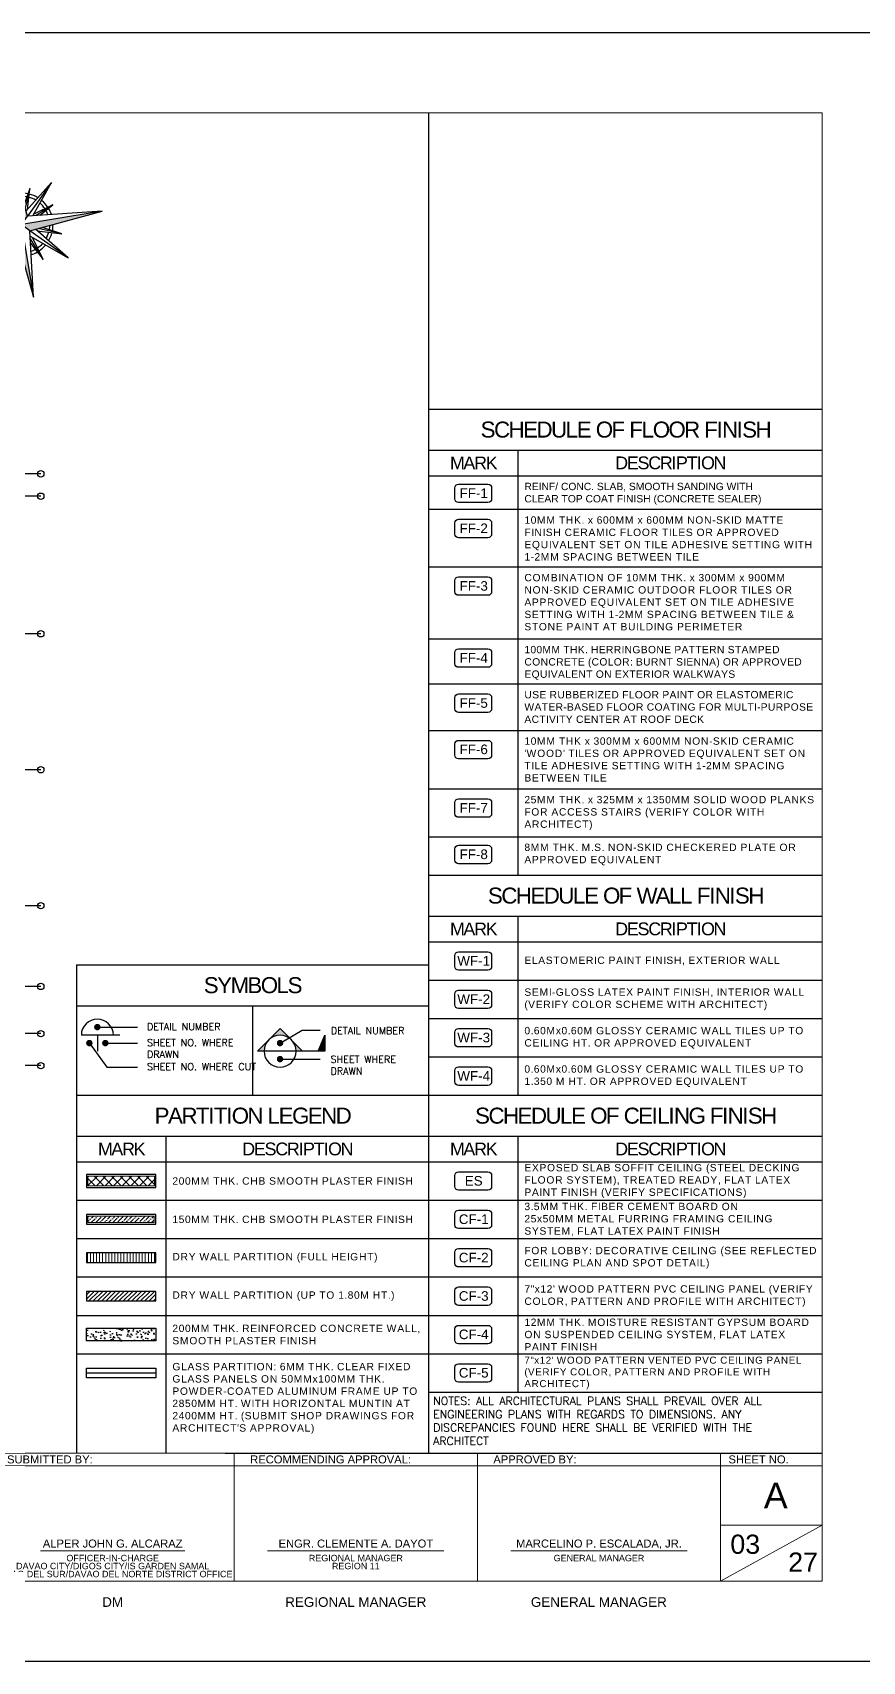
# Model space of a CAD drawing. Header units: metres. Extents: x -12400 to 1, y 0 to 106422.
# Drawn here: x -12198.9 to -12172.9, y 106364.5 to 106415.5 of the extents above; entities that cross this region are included whole.
import ezdxf
from ezdxf.enums import TextEntityAlignment as Align

# ---------------------------------------------------------------- set-up
doc = ezdxf.new("R2010")
doc.units = ezdxf.units.M
for name, pattern in [('CENTER', [2, 1.25, -0.25, 0.25, -0.25]), ('PHANTOM', [2.5, 1.25, -0.25, 0.25, -0.25, 0.25, -0.25]), ('PHANTOM2', [1.25, 0.625, -0.125, 0.125, -0.125, 0.125, -0.125])]:
    doc.linetypes.add(name, pattern=pattern)
for name, color, linetype in [('A-ANNO-TEXT', 4, 'Continuous'), ('LABEL', 143, 'Continuous'), ('NORTH', 2, 'Continuous'), ('S-GRID', 155, 'Continuous'), ('SCH-FLR', 224, 'Continuous'), ('TEXT', 3, 'Continuous'), ('txt', 2, 'Continuous')]:
    doc.layers.add(name, color=color, linetype=linetype)
for name, color, linetype, lineweight in [('HATCH', 250, 'Continuous', 5), ('R', 1, 'Continuous', 9), ('SECT DET', 25, 'Continuous', 25), ('TBLOCK-BORDER-INSIDE', 247, 'Continuous', 0), ('TBLOCK-BORDER-OUTSIDE', 240, 'Continuous', 0), ('TBLOCK-BORDER-TLINE', 40, 'Continuous', 0), ('TEXT 005', 7, 'Continuous', 50), ('Y', 2, 'Continuous', 13)]:
    doc.layers.add(name, color=color, linetype=linetype, lineweight=lineweight)
doc.styles.add('arial', font='arial.ttf')
doc.styles.add('arial baltic', font='arial.ttf')
doc.styles.add('Arial-Bold', font='arial.ttf')
doc.styles.add('DIMTXT-100', font='arial.ttf')
doc.styles.add('SANS', font='sanss___.ttf')
doc.styles.add('sans serif', font='sanssb__.ttf')
doc.styles.add('swis721', font='swiss.ttf')
doc.styles.add('T-0.15', font='romans.shx', dxfattribs={"height": 0.15})
doc.styles.add('T.25', font='romans.shx', dxfattribs={"height": 0.2})
doc.dimstyles.new('DIM 200', dxfattribs={"dimtxt": 200, "dimasz": 1, "dimexe": 0, "dimexo": 40, "dimgap": 50, "dimtad": 1, "dimtoh": 1, "dimdec": 0, "dimlfac": 2, "dimtxsty": 'swis721', "dimblk": 'CIR', "dimcen": 0, "dimclrd": 155, "dimclre": 155, "dimclrt": 4, "dimadec": 0, "dimazin": 0, "dimtfac": 1, "dimtdec": 0, "dimtix": 1, "dimtmove": 1, "dimatfit": 3, "dimldrblk": 'CIR', "dimfxl": 0, "dimarcsym": 0})
doc.dimstyles.new('LE-1a', dxfattribs={"dimtxt": 0.2, "dimasz": 0.2, "dimexe": 0.2, "dimexo": 0.2, "dimgap": 0.1, "dimtad": 1, "dimtoh": 1, "dimdec": 0, "dimdsep": 46, "dimtxsty": 'DIMTXT-100', "dimcen": 2.5, "dimclrd": 8, "dimclre": 8, "dimclrt": 2, "dimadec": 0, "dimazin": 0, "dimtfac": 1, "dimtdec": 0, "dimtix": 1, "dimtmove": 2, "dimatfit": 3, "dimldrblk": 'DOT', "dimfxl": 1, "dimtolj": 1, "dimtzin": 0, "dimarcsym": 0})

# ---------------------------------------------------------------- blocks, each defined once
blk = doc.blocks.new('CIR')
at = {"color": 4}
blk.add_circle((0, 0), 50, dxfattribs=at)
blk = doc.blocks.new('grid_designation')
blk.add_circle((0, 500), 500)
at = {"color": 3, "style": 'sans serif'}
blk.add_attdef('A', text='', height=471, dxfattribs=at).set_placement((0, 500), align=Align.MIDDLE_CENTER)
blk = doc.blocks.new('A$C733A0F96')
at = {"layer": 'NORTH'}
h = blk.add_hatch(color=2, dxfattribs=at)
h.paths.add_polyline_path([(-0.551, 0.782), (-0.014, -0.062), (0.014, 0.062)])
h.paths.add_polyline_path([(-0.139, -0.035), (-0.774, -0.545), (-0.014, -0.062)])
h.paths.add_polyline_path([(-0.014, -0.062), (-0.042, -0.188), (0.522, -0.906)])
h.paths.add_polyline_path([(0.745, 0.421), (-0.014, -0.062), (0.111, -0.089)])
blk.add_hatch(color=2, dxfattribs=at).paths.add_polyline_path([(0.522, -0.906), (-0.014, -0.062), (-0.042, -0.188)])
at = {"layer": 'NORTH', "color": 2}
for p, q in [((0.522, -0.906), (-0.551, 0.782)), ((0.745, 0.421), (-0.774, -0.545)), ((0.014, 0.062), (-0.014, -0.062)), ((-0.014, -0.062), (-0.139, -0.035)), ((-0.042, -0.187), (-0.014, -0.062)), ((-0.014, -0.062), (0.111, -0.089))]:
    blk.add_line(p, q, dxfattribs=at)
at = {"layer": 'NORTH', "color": 8}
for p, q in [((0.014, 0.063), (0.138, 0.621)), ((-0.139, -0.035), (-0.629, 0.075)), ((-0.166, -0.746), (-0.042, -0.187)), ((0.601, -0.199), (0.11, -0.09))]:
    blk.add_line(p, q, dxfattribs=at)
at = {"layer": 'NORTH', "color": 1}
for p, q in [((-0.051, 0.145), (-0.101, 0.434)), ((0.104, 0.106), (0.275, 0.35)), ((-0.187, 0.059), (-0.386, 0.198)), ((0.432, 0.016), (0.189, -0.027)), ((-0.217, -0.098), (-0.461, -0.141)), ((0.357, -0.323), (0.158, -0.183)), ((-0.304, -0.475), (-0.133, -0.231)), ((0.073, -0.559), (0.022, -0.27))]:
    blk.add_line(p, q, dxfattribs=at)
at = {"layer": 'NORTH', "color": 2}
for points in [[(0.014, 0.062), (-0.551, 0.782)], [(-0.551, 0.782), (-0.139, -0.035)], [(0.745, 0.421), (0.014, 0.062)], [(0.111, -0.089), (0.745, 0.421)], [(-0.139, -0.035), (-0.774, -0.545), (-0.043, -0.187)], [(-0.043, -0.187), (0.522, -0.906), (0.111, -0.089)]]:
    blk.add_lwpolyline(points, dxfattribs=at)
at = {"layer": 'NORTH', "color": 8}
for points in [[(0.138, 0.621), (-0.029, 0.117)], [(0.074, 0.092), (0.138, 0.621)], [(-0.169, 0.025), (-0.629, 0.075), (-0.19, -0.076)], [(0.141, -0.149), (0.601, -0.199)], [(0.601, -0.199), (0.161, -0.049)], [(-0.103, -0.216), (-0.166, -0.746), (0, -0.241)]]:
    blk.add_lwpolyline(points, dxfattribs=at)
at = {"layer": 'NORTH', "color": 1}
for points in [[(-0.02, 0.143), (-0.101, 0.434)], [(-0.101, 0.434), (-0.083, 0.186)], [(0.275, 0.35), (0.078, 0.121)], [(0.151, 0.129), (0.275, 0.35)], [(-0.208, 0.101), (-0.386, 0.198), (-0.191, 0.027)], [(0.184, -0.057), (0.432, 0.016)], [(0.432, 0.016), (0.226, 0.003)], [(-0.212, -0.068), (-0.461, -0.141), (-0.254, -0.128)], [(0.357, -0.323), (0.163, -0.152)], [(-0.18, -0.254), (-0.304, -0.475), (-0.106, -0.246)], [(-0.009, -0.268), (0.073, -0.559), (0.054, -0.311)], [(0.179, -0.226), (0.357, -0.323)]]:
    blk.add_lwpolyline(points, dxfattribs=at)
at = {"layer": 'txt', "color": 6, "style": 'Arial-Bold'}
blk.add_text('N', height=0.177, rotation=32.45, dxfattribs=at).set_placement((-0.643, 0.757))
blk = doc.blocks.new('nl')
at = {"layer": 'LABEL'}
for radius, start, end in [(0.385, 146.0932, 163.3688), (0.385, 131.7329, 143.8068), (0.346, 133.4451, 142.9697), (0.385, 101.7315, 113.1671), (0.346, 102.5696, 111.4549), (0.385, 82.1731, 98.1685), (0.346, 83.3476, 97.3304), (0.346, 57.5696, 71.5524), (0.385, 56.7315, 72.7269), (0.346, 42.7955, 52.3304), (0.385, 41.0855, 53.1685), (0.385, 171.5312, 188.8068), (0.346, 172.7044, 187.9697), (0.346, 146.9303, 162.1956), (0.346, 11.9303, 22.1045), (0.346, 352.7044, 7.9697), (0.385, 11.0932, 23.8145), (0.385, 351.5312, 8.8068), (0.385, 191.0932, 203.8145), (0.346, 191.9303, 202.1045), (0.346, 326.9303, 342.1956), (0.385, 326.0932, 343.3688), (0.385, 221.0855, 233.1685), (0.346, 222.7955, 232.3304), (0.385, 236.7315, 252.7269), (0.346, 237.5696, 251.5524), (0.385, 262.1731, 278.1685), (0.346, 263.3476, 277.3304), (0.346, 282.5696, 291.4549), (0.385, 281.7315, 293.1671), (0.346, 313.4451, 322.9697), (0.385, 311.7329, 323.8068)]:
    blk.add_arc((-0.001, 0), radius, start, end, dxfattribs=at)
blk.add_blockref('A$C733A0F96', (0.014, 0.063))
blk = doc.blocks.new('150MM CHB')
at = {"layer": 'HATCH'}
h = blk.add_hatch(dxfattribs=at)
h.set_pattern_fill('ANSI36', color=256, scale=0.015)
h.set_pattern_definition([(45, (12092.36169, -106406.766595), (0.02525697034, 0.092608891249), [0.1190625, -0.0238125, 0, -0.0238125])])
h.paths.add_polyline_path([(0.025, 0.125), (0.025, 0.025), (1.062, 0.025), (1.062, 0.125)])
at = {"color": 4}
blk.add_lwpolyline([(1.087, 0), (1.087, 0.15), (0, 0.15), (0, 0)], close=True, dxfattribs=at)
at = {"layer": 'HATCH'}
blk.add_lwpolyline([(1.062, 0.025), (1.062, 0.125), (0.025, 0.125), (0.025, 0.025)], close=True, dxfattribs=at)
blk = doc.blocks.new('150MM DRYWALL FULL HT')
at = {"layer": 'HATCH'}
h = blk.add_hatch(dxfattribs=at)
h.set_pattern_fill('ANSI31', color=256, scale=0.015, angle=45)
h.set_pattern_definition([(90, (12092.36169, -106406.416595), (-0.047625, 0), [])])
h.paths.add_polyline_path([(0, 0.15), (0, 0), (1.087, 0), (1.087, 0.15)])
at = {"color": 3}
blk.add_lwpolyline([(1.087, 0), (1.087, 0.15), (0, 0.15), (0, 0)], close=True, dxfattribs=at)
blk = doc.blocks.new('150MM DRYWALL 1.8HT')
at = {"layer": 'HATCH'}
h = blk.add_hatch(dxfattribs=at)
h.set_pattern_fill('ANSI31', color=256, scale=0.015)
h.set_pattern_definition([(45, (12092.36169, -106406.066595), (-0.033675960454, 0.033675960454), [])])
h.paths.add_polyline_path([(0, 0.15), (0, 0), (1.088, 0), (1.088, 0.15)])
at = {"color": 3}
blk.add_lwpolyline([(1.088, 0), (1.088, 0.15), (0, 0.15), (0, 0)], close=True, dxfattribs=at)
blk = doc.blocks.new('*U76')
at = {"color": 1}
blk.add_lwpolyline([(1.087, 0), (1.087, 0.15), (0, 0.15), (0, 0)], close=True, dxfattribs=at)
at = {"color": 3}
blk.add_lwpolyline([(0, 0.075), (1.087, 0.075)], dxfattribs=at)
blk = doc.blocks.new('*U49')
h = blk.add_hatch()
h.set_pattern_fill('AR-CONC', color=250, scale=0.001)
h.paths.add_polyline_path([(1.087, 0), (1.087, 0.2), (0, 0.2), (0, 0)])
at = {"color": 4}
blk.add_lwpolyline([(1.087, 0), (1.087, 0.2), (0, 0.2), (0, 0)], close=True, dxfattribs=at)
blk = doc.blocks.new('*U36')
at = {"layer": 'HATCH'}
h = blk.add_hatch(dxfattribs=at)
h.set_pattern_fill('ANSI37', color=256, scale=0.03, angle=-180)
h.paths.add_polyline_path([(0.025, 0.175), (0.025, 0.025), (1.063, 0.025), (1.063, 0.175)])
blk.add_lwpolyline([(0, 0.2), (0, 0), (1.087, 0), (1.087, 0.2)], close=True)
blk.add_lwpolyline([(0.025, 0.175), (0.025, 0.025), (1.063, 0.025), (1.063, 0.175)], close=True, dxfattribs=at)
blk = doc.blocks.new('_Dot')
at = {"color": 0, "linetype": 'ByBlock', "lineweight": -2}
blk.add_line((-0.5, 0), (-1, 0), dxfattribs=at)
at = {"color": 0, "linetype": 'ByBlock', "const_width": 0.5}
blk.add_lwpolyline([(-0.25, 0, 1), (0.25, 0, 1)], format="xyb", close=True, dxfattribs=at)
blk = doc.blocks.new('A$Ceba0e023')
at = {"layer": 'DEFPOINTS'}
for p, q in [((0, 50.934), (76.2, 50.934)), ((76.2, 0), (0, 0))]:
    blk.add_line(p, q, dxfattribs=at)
at = {"layer": 'TBLOCK-BORDER-INSIDE'}
blk.add_line((73.693, 6.517), (4.011, 6.517), dxfattribs=at)
blk.add_line((73.693, 6.517), (4.011, 6.517), dxfattribs=at)
at = {"layer": 'TBLOCK-BORDER-INSIDE', "ltscale": 0.35}
for p, q in [((70.511, 6.517), (70.511, 2.507)), ((73.693, 4.261), (70.511, 4.261))]:
    blk.add_line(p, q, dxfattribs=at)
for points in [[(55.311, 6.517), (55.311, 2.507)], [(62.911, 6.517), (62.911, 2.507)]]:
    blk.add_lwpolyline(points, dxfattribs=at)
at = {"layer": 'TBLOCK-BORDER-OUTSIDE'}
for p, q in [((4.011, 48.427), (73.693, 48.427)), ((73.693, 48.427), (73.693, 2.507)), ((73.693, 2.507), (4.011, 2.507))]:
    blk.add_line(p, q, dxfattribs=at)
blk.add_lwpolyline([(73.693, 2.507), (4.011, 2.507), (4.011, 48.427), (73.693, 48.427)], close=True, dxfattribs=at)
at = {"layer": 'TBLOCK-BORDER-TLINE'}
for p, q in [((22.111, 6.116), (73.693, 6.116)), ((49.255, 3.459), (53.766, 3.459)), ((56.355, 3.459), (61.866, 3.459)), ((63.955, 3.459), (69.466, 3.459))]:
    blk.add_line(p, q, dxfattribs=at)
at = {"layer": 'TBLOCK-BORDER-TLINE', "ltscale": 0.35}
blk.add_line((70.511, 2.507), (73.693, 4.261), dxfattribs=at)
at = {"layer": 'DEFPOINTS', "style": 'arial baltic'}
for s, height, p in [('DM', 0.3008, (51.511, 1.857)), ('REGIONAL MANAGER', 0.30079, (59.111, 1.857)), ('GENERAL MANAGER', 0.30079, (66.708, 1.857))]:
    blk.add_text(s, height=height, dxfattribs=at).set_placement(p, align=Align.MIDDLE_CENTER)
at = {"layer": 'R', "style": 'arial baltic'}
for s, height, p in [('ALPER JOHN G. ALCARAZ', 0.25, (51.513, 3.686)), ('ENGR. CLEMENTE A. DAYOT', 0.25, (59.113, 3.686)), ('MARCELINO P. ESCALADA, JR.', 0.25, (66.713, 3.686)), ('DAVAO CITY/DIGOS CITY/IS GARDEN SAMAL', 0.20053, (51.513, 2.983)), ('OFFICER-IN-CHARGE', 0.20053, (51.513, 3.233)), ('REGIONAL MANAGER', 0.20053, (59.113, 3.233)), ('REGION 11', 0.2005, (59.113, 2.983)), ('GENERAL MANAGER', 0.20053, (66.713, 3.233)), ('DAVAO DEL SUR/DAVAO DEL NORTE DISTRICT OFFICE', 0.20053, (51.513, 2.733))]:
    blk.add_text(s, height=height, dxfattribs=at).set_placement(p, align=Align.MIDDLE_CENTER)
at = {"layer": 'Y', "style": 'arial baltic'}
for s, p in [('SUBMITTED BY:', (48.211, 6.317)), ('RECOMMENDING APPROVAL:', (55.811, 6.317)), ('APPROVED BY:', (63.411, 6.317)), ('SHEET NO.', (70.761, 6.317))]:
    blk.add_text(s, height=0.25, dxfattribs=at).set_placement(p, align=Align.MIDDLE_LEFT)
blk = doc.blocks.new('GRID_GRDFLRDEVT')
at = {"color": 155, "linetype": 'PHANTOM2'}
blk.add_lwpolyline([(-12.05, 17.425), (-11.8, 17.425), (-11.45, 17.825)], dxfattribs=at)
at = {"layer": 'S-GRID', "color": 155, "linetype": 'CENTER'}
ref = blk.add_blockref('grid_designation', (0, 26.892), dxfattribs=dict(at, xscale=0.0009000000000000002, yscale=0.0009000000000000002, zscale=0.0009000000000000002))
ref.add_attrib('A', '1', dxfattribs={"layer": '0', "color": 3, "height": 0.45, "style": 'sans serif'}).set_placement((0, 27.342), align=Align.MIDDLE_CENTER)
ref = blk.add_blockref('grid_designation', (2.475, 26.892), dxfattribs=dict(at, xscale=0.0009000000000000002, yscale=0.0009000000000000002, zscale=0.0009000000000000002))
ref.add_attrib('A', '2', dxfattribs={"layer": '0', "color": 3, "height": 0.45, "style": 'sans serif'}).set_placement((2.475, 27.342), align=Align.MIDDLE_CENTER)
ref = blk.add_blockref('grid_designation', (4.5, 26.892), dxfattribs=dict(at, xscale=0.0009000000000000002, yscale=0.0009000000000000002, zscale=0.0009000000000000002))
ref.add_attrib('A', '3', dxfattribs={"layer": '0', "color": 3, "height": 0.45, "style": 'sans serif'}).set_placement((4.5, 27.342), align=Align.MIDDLE_CENTER)
ref = blk.add_blockref('grid_designation', (9, 26.892), dxfattribs=dict(at, xscale=0.0009000000000000002, yscale=0.0009000000000000002, zscale=0.0009000000000000002))
ref.add_attrib('A', '4', dxfattribs={"layer": '0', "color": 3, "height": 0.45, "style": 'sans serif'}).set_placement((9, 27.342), align=Align.MIDDLE_CENTER)
ref = blk.add_blockref('grid_designation', (13, 26.892), dxfattribs=dict(at, xscale=0.0009000000000000002, yscale=0.0009000000000000002, zscale=0.0009000000000000002))
ref.add_attrib('A', '5', dxfattribs={"layer": '0', "color": 3, "height": 0.45, "style": 'sans serif'}).set_placement((13, 27.342), align=Align.MIDDLE_CENTER)
ref = blk.add_blockref('grid_designation', (17, 26.892), dxfattribs=dict(at, xscale=0.0009000000000000002, yscale=0.0009000000000000002, zscale=0.0009000000000000002))
ref.add_attrib('A', '6', dxfattribs={"layer": '0', "color": 3, "height": 0.45, "style": 'sans serif'}).set_placement((17, 27.342), align=Align.MIDDLE_CENTER)
ref = blk.add_blockref('grid_designation', (21.5, 26.892), dxfattribs=dict(at, xscale=0.0009000000000000002, yscale=0.0009000000000000002, zscale=0.0009000000000000002))
ref.add_attrib('A', '7', dxfattribs={"layer": '0', "color": 3, "height": 0.45, "style": 'sans serif'}).set_placement((21.5, 27.342), align=Align.MIDDLE_CENTER)
ref = blk.add_blockref('grid_designation', (26, 26.892), dxfattribs=dict(at, xscale=0.0009000000000000002, yscale=0.0009000000000000002, zscale=0.0009000000000000002))
ref.add_attrib('A', '8', dxfattribs={"layer": '0', "color": 3, "height": 0.45, "style": 'sans serif'}).set_placement((26, 27.342), align=Align.MIDDLE_CENTER)
ref = blk.add_blockref('grid_designation', (-12.5, 18.05), dxfattribs=dict(at, xscale=0.0009000000000000002, yscale=0.0009000000000000002, zscale=0.0009000000000000002))
ref.add_attrib('A', 'A', dxfattribs={"layer": '0', "color": 3, "height": 0.45, "style": 'sans serif'}).set_placement((-12.5, 18.5), align=Align.MIDDLE_CENTER)
ref = blk.add_blockref('grid_designation', (-12.5, 16.975), dxfattribs=dict(at, xscale=0.0009000000000000002, yscale=0.0009000000000000002, zscale=0.0009000000000000002))
ref.add_attrib('A', 'B', dxfattribs={"layer": '0', "color": 3, "height": 0.45, "style": 'sans serif'}).set_placement((-12.5, 17.425), align=Align.MIDDLE_CENTER)
ref = blk.add_blockref('grid_designation', (-12.5, 13.05), dxfattribs=dict(at, xscale=0.0009000000000000002, yscale=0.0009000000000000002, zscale=0.0009000000000000002))
ref.add_attrib('A', 'C', dxfattribs={"layer": '0', "color": 3, "height": 0.45, "style": 'sans serif'}).set_placement((-12.5, 13.5), align=Align.MIDDLE_CENTER)
ref = blk.add_blockref('grid_designation', (-12.5, 8.8), dxfattribs=dict(at, xscale=0.0009000000000000002, yscale=0.0009000000000000002, zscale=0.0009000000000000002))
ref.add_attrib('A', 'D', dxfattribs={"layer": '0', "color": 3, "height": 0.45, "style": 'sans serif'}).set_placement((-12.5, 9.25), align=Align.MIDDLE_CENTER)
ref = blk.add_blockref('grid_designation', (-12.5, 4.55), dxfattribs=dict(at, xscale=0.0009000000000000002, yscale=0.0009000000000000002, zscale=0.0009000000000000002))
ref.add_attrib('A', 'E', dxfattribs={"layer": '0', "color": 3, "height": 0.45, "style": 'sans serif'}).set_placement((-12.5, 5), align=Align.MIDDLE_CENTER)
ref = blk.add_blockref('grid_designation', (-12.5, 2.025), dxfattribs=dict(at, xscale=0.0009000000000000002, yscale=0.0009000000000000002, zscale=0.0009000000000000002))
ref.add_attrib('A', 'F', dxfattribs={"layer": '0', "color": 3, "height": 0.45, "style": 'sans serif'}).set_placement((-12.5, 2.475), align=Align.MIDDLE_CENTER)
ref = blk.add_blockref('grid_designation', (-12.5, 0.55), dxfattribs=dict(at, xscale=0.0009000000000000002, yscale=0.0009000000000000002, zscale=0.0009000000000000002))
ref.add_attrib('A', 'G', dxfattribs={"layer": '0', "color": 3, "height": 0.45, "style": 'sans serif'}).set_placement((-12.5, 1), align=Align.MIDDLE_CENTER)
ref = blk.add_blockref('grid_designation', (-12.5, -0.45), dxfattribs=dict(at, xscale=0.0009000000000000002, yscale=0.0009000000000000002, zscale=0.0009000000000000002))
ref.add_attrib('A', 'H', dxfattribs={"layer": '0', "color": 3, "height": 0.45, "style": 'sans serif'}).set_placement((-12.5, 0), align=Align.MIDDLE_CENTER)
at = {"color": 6, "linetype": 'PHANTOM2'}
for points in [[(0, -7.7), (0, 26.892)], [(2.475, -7.7), (2.475, 26.892)], [(4.5, -7.7), (4.5, 26.892)], [(9, -7.7), (9, 26.892)], [(13, -7.7), (13, 26.892)], [(17, -7.7), (17, 26.892)], [(21.5, -7.7), (21.5, 26.892)], [(26, -7.7), (26, 26.892)], [(31.45, 18.5), (-12.05, 18.5)], [(31.45, 17.8), (-11.45, 17.8)], [(31.45, 13.5), (-12.05, 13.5)], [(31.45, 9.25), (-12.05, 9.25)], [(31.45, 5), (-12.05, 5)], [(31.45, 2.475), (-12.05, 2.475)], [(31.45, 1), (-12.05, 1)], [(31.45, 0), (-12.05, 0)]]:
    blk.add_leader(points, dimstyle='DIM 200', override={"dimasz": 0.002, "dimgap": 60, "dimtad": 0}, dxfattribs=at)
blk = doc.blocks.new('A$Ced433153')
at = {"layer": 'SECT DET', "ltscale": 1500}
h = blk.add_hatch(color=256, dxfattribs=at)
h.paths.add_polyline_path([(7.071, 12.562), (6.717, 12.916, -0.198912), (6.864, 12.562)])
h.paths.add_polyline_path([(6.717, 12.916), (6.364, 13.269), (6.01, 12.916, -0.414214)])
h.paths.add_polyline_path([(5.864, 12.562, -0.198912), (6.01, 12.916), (5.656, 12.562)])
at = {"layer": 'SECT DET'}
blk.add_hatch(color=256, dxfattribs=at).paths.add_polyline_path([(7.76, 13.062), (7.76, 12.562), (7.56, 12.562)])
at = {"color": 2}
for points in [[(11, 41.91), (11, 0)], [(11, 32.63), (11, 23.351)], [(11, 32.63), (23.309, 32.63)], [(11, 31.351), (23.309, 31.351)], [(13.8, 31.351), (13.8, 18.062)], [(11, 30.551), (23.309, 30.551)], [(11, 18.062), (23.31, 18.062)], [(11, 16.782), (23.31, 16.782)], [(13.8, 16.782), (13.8, 11.182)], [(11, 15.982), (23.31, 15.982)], [(0, 15.262), (0, 0)], [(0, 15.262), (11, 15.262)], [(0, 13.982), (11, 13.982)], [(0, 11.182), (11, 11.182)], [(11, 11.182), (23.31, 11.182)], [(0, 9.903), (11, 9.903)], [(2.8, 9.903), (2.8, 0)], [(11, 9.903), (23.31, 9.903)], [(13.8, 9.903), (13.8, 8.782)], [(13.8, 9.903), (13.8, 1.903)], [(0, 9.103), (11, 9.103)], [(11, 9.103), (23.31, 9.103)], [(11, 1.903), (23.31, 1.903)], [(4.647, 0), (23.31, 0)]]:
    blk.add_lwpolyline(points, dxfattribs=at)
at = {"color": 1}
for points in [[(11, 29.501), (23.309, 29.501)], [(11, 27.701), (23.309, 27.701)], [(11, 25.451), (23.309, 25.451)], [(11, 24.041), (23.309, 24.041)], [(11, 22.591), (23.309, 22.591)], [(11, 20.761), (23.309, 20.761)], [(11, 19.261), (23.309, 19.261)], [(11, 14.782), (23.31, 14.782)], [(5.5, 13.982), (5.5, 11.182)], [(11, 13.582), (23.31, 13.582)], [(11, 12.382), (23.31, 12.382)], [(0, 7.903), (11, 7.903)], [(11, 7.903), (23.31, 7.903)], [(0, 6.703), (11, 6.703)], [(11, 6.703), (23.31, 6.703)], [(0, 5.503), (11, 5.503)], [(11, 5.503), (23.31, 5.503)], [(0, 4.303), (11, 4.303)], [(11, 4.303), (23.31, 4.303)], [(0, 3.103), (11, 3.103)], [(11, 3.103), (23.31, 3.103)]]:
    blk.add_lwpolyline(points, dxfattribs=at)
at = {"layer": 'SCH-FLR', "color": 1}
for points in [[(12.861, 29.713), (11.939, 29.713, -0.414214), (11.824, 29.828), (11.824, 30.174, -0.414214), (11.939, 30.289), (12.861, 30.289, -0.414214), (12.976, 30.174), (12.976, 29.828, -0.414214)], [(12.861, 28.613), (11.939, 28.613, -0.414214), (11.824, 28.728), (11.824, 29.074, -0.414214), (11.939, 29.189), (12.861, 29.189, -0.414214), (12.976, 29.074), (12.976, 28.728, -0.414214)], [(12.861, 26.813), (11.939, 26.813, -0.414214), (11.824, 26.928), (11.824, 27.274, -0.414214), (11.939, 27.389), (12.861, 27.389, -0.414214), (12.976, 27.274), (12.976, 26.928, -0.414214)], [(12.861, 24.563), (11.939, 24.563, -0.414214), (11.824, 24.678), (11.824, 25.024, -0.414214), (11.939, 25.139), (12.861, 25.139, -0.414214), (12.976, 25.024), (12.976, 24.678, -0.414214)], [(12.861, 23.153), (11.939, 23.153, -0.414214), (11.824, 23.268), (11.824, 23.614, -0.414214), (11.939, 23.729), (12.861, 23.729, -0.414214), (12.976, 23.614), (12.976, 23.268, -0.414214)], [(12.861, 21.703), (11.939, 21.703, -0.414214), (11.824, 21.818), (11.824, 22.164, -0.414214), (11.939, 22.279), (12.861, 22.279, -0.414214), (12.976, 22.164), (12.976, 21.818, -0.414214)], [(12.861, 19.873), (11.939, 19.873, -0.414214), (11.824, 19.988), (11.824, 20.334, -0.414214), (11.939, 20.449), (12.861, 20.449, -0.414214), (12.976, 20.334), (12.976, 19.988, -0.414214)], [(12.861, 18.423), (11.939, 18.423, -0.414214), (11.824, 18.538), (11.824, 18.884, -0.414214), (11.939, 18.999), (12.861, 18.999, -0.414214), (12.976, 18.884), (12.976, 18.538, -0.414214)], [(12.861, 15.094), (11.939, 15.094, -0.414214), (11.824, 15.209), (11.824, 15.555, -0.414214), (11.939, 15.67), (12.861, 15.67, -0.414214), (12.976, 15.555), (12.976, 15.209, -0.414214)], [(12.861, 13.894), (11.939, 13.894, -0.414214), (11.824, 14.009), (11.824, 14.355, -0.414214), (11.939, 14.47), (12.861, 14.47, -0.414214), (12.976, 14.355), (12.976, 14.009, -0.414214)], [(12.861, 12.694), (11.939, 12.694, -0.414214), (11.824, 12.809), (11.824, 13.155, -0.414214), (11.939, 13.27), (12.861, 13.27, -0.414214), (12.976, 13.155), (12.976, 12.809, -0.414214)], [(12.861, 11.494), (11.939, 11.494, -0.414214), (11.824, 11.609), (11.824, 11.955, -0.414214), (11.939, 12.07), (12.861, 12.07, -0.414214), (12.976, 11.955), (12.976, 11.609, -0.414214)], [(12.861, 8.215), (11.939, 8.215, -0.414214), (11.824, 8.33), (11.824, 8.676, -0.414214), (11.939, 8.791), (12.861, 8.791, -0.414214), (12.976, 8.676), (12.976, 8.33, -0.414214)], [(12.861, 7.015), (11.939, 7.015, -0.414214), (11.824, 7.13), (11.824, 7.476, -0.414214), (11.939, 7.591), (12.861, 7.591, -0.414214), (12.976, 7.476), (12.976, 7.13, -0.414214)], [(12.861, 5.815), (11.939, 5.815, -0.414214), (11.824, 5.93), (11.824, 6.276, -0.414214), (11.939, 6.391), (12.861, 6.391, -0.414214), (12.976, 6.276), (12.976, 5.93, -0.414214)], [(12.861, 4.615), (11.939, 4.615, -0.414214), (11.824, 4.73), (11.824, 5.076, -0.414214), (11.939, 5.191), (12.861, 5.191, -0.414214), (12.976, 5.076), (12.976, 4.73, -0.414214)], [(12.861, 3.415), (11.939, 3.415, -0.414214), (11.824, 3.53), (11.824, 3.876, -0.414214), (11.939, 3.991), (12.861, 3.991, -0.414214), (12.976, 3.876), (12.976, 3.53, -0.414214)], [(12.861, 2.215), (11.939, 2.215, -0.414214), (11.824, 2.33), (11.824, 2.676, -0.414214), (11.939, 2.791), (12.861, 2.791, -0.414214), (12.976, 2.676), (12.976, 2.33, -0.414214)]]:
    blk.add_lwpolyline(points, format="xyb", close=True, dxfattribs=at)
at = {"layer": 'SECT DET'}
for p, q in [((1.155, 13.062), (0.155, 13.062)), ((0.655, 13.062), (0.655, 12.562)), ((6.864, 12.562), (5.864, 12.562))]:
    blk.add_line(p, q, dxfattribs=at)
for points in [[(5.864, 12.562), (5.656, 12.562), (6.364, 13.269), (7.071, 12.562), (6.864, 12.562)], [(1.363, 13.062), (1.155, 13.062)]]:
    blk.add_lwpolyline(points, dxfattribs=at)
at = {"layer": 'SECT DET', "color": 1, "linetype": 'PHANTOM', "ltscale": 5}
blk.add_lwpolyline([(7.56, 12.562), (7.76, 13.062), (7.76, 12.562), (5.76, 12.562)], dxfattribs=at)
at = {"layer": 'SECT DET'}
for centre, start, end in [((0.655, 13.062), 0, 180), ((6.364, 12.562), 0, 180), ((6.364, 12.562), 180, 0)]:
    blk.add_arc(centre, 0.5, start, end, dxfattribs=at)
at = {"xscale": 2, "yscale": 2, "zscale": 2}
for name, p in [('*U36', (0.312, 8.303)), ('150MM CHB', (0.312, 7.153)), ('150MM DRYWALL FULL HT', (0.313, 5.953)), ('150MM DRYWALL 1.8HT', (0.312, 4.753))]:
    blk.add_blockref(name, p, dxfattribs=at)
at = {"xscale": -2, "yscale": 2, "zscale": 2, "rotation": 180}
for name, p in [('*U49', (0.313, 3.903)), ('*U76', (0.313, 2.653))]:
    blk.add_blockref(name, p, dxfattribs=at)
at = {"linetype": 'Continuous'}
for s, width, heights, insert, char_height, attachment_point, style in [('\\pxt28;{\\T0.9;\\C3;SCHEDULE OF FLOOR FINISH}', 10.05921, [0], (17.155, 31.991), 0.5, 5, 'arial'), ('\\pxt28;{\\T0.9;\\C3;MARK}', 7.60421, [0], (12.4, 30.951), 0.4, 5, 'arial'), ('\\pxt28;{\\T0.9;\\C3;DESCRIPTION}', 7.60421, [0], (18.555, 30.951), 0.4, 5, 'arial'), ('\\A1;\\pxsm1;{\\fArial|b0|i0|c0|p34;\\C2;REINF/ CONC. SLAB, SMOOTH SANDING WITH CLEAR TOP COAT FINISH (CONCRETE SEALER) }', 8.10179, [0], (14, 30.331), 0.23, 1, 'T-0.15'), ('\\A1;\\pxt30;{\\fArial|b0|i0|c0|p34;\\T1.1;\\C2;10MM THK. x 600MM x 600MM NON-SKID MATTE FINISH CERAMIC FLOOR TILES OR APPROVED EQUIVALENT SET ON TILE ADHESIVE SETTING WITH 1-2MM SPACING BETWEEN TILE}', 9.10457, [0], (14, 29.281), 0.23, 1, 'T-0.15'), ('\\A1;{\\fArial|b0|i0|c0|p34;\\T1.1;\\C2;COMBINATION OF 10MM THK. x 300MM x 900MM NON-SKID CERAMIC OUTDOOR FLOOR TILES OR APPROVED EQUIVALENT SET ON TILE ADHESIVE SETTING WITH 1-2MM SPACING BETWEEN TILE & STONE PAINT AT BUILDING PERIMETER}', 9.3341, [0], (14, 27.481), 0.23, 1, 'T-0.15'), ('\\A1;\\pxsm1;{\\fArial|b0|i0|c0|p34;\\T1.05;\\C2;100MM THK. HERRINGBONE PATTERN STAMPED CONCRETE (COLOR: BURNT SIENNA) OR APPROVED EQUIVALENT ON EXTERIOR WALKWAYS}', 9.49332, [0], (14, 25.231), 0.23, 1, 'T-0.15'), ('\\A1;\\pxsm1;{\\fArial|b0|i0|c0|p34;\\T1.05;\\C2;USE RUBBERIZED FLOOR PAINT OR ELASTOMERIC WATER-BASED FLOOR COATING FOR MULTI-PURPOSE ACTIVITY CENTER AT ROOF DECK}', 9.43871, [0], (14, 23.821), 0.23, 1, 'T-0.15'), ("\\A1;\\pxt30;{\\fArial|b0|i0|c0|p34;\\T1.1;\\C2;10MM THK x 300MM x 600MM NON-SKID CERAMIC 'WOOD' TILES OR APPROVED EQUIVALENT SET ON TILE ADHESIVE SETTING WITH 1-2MM SPACING BETWEEN TILE}", 9.39941, [0], (14, 22.371), 0.23, 1, 'T-0.15'), ('\\A1;\\pxt30;{\\fArial|b0|i0|c0|p34;\\T1.1;\\C2;25MM THK. x 325MM x 1350MM SOLID WOOD PLANKS FOR ACCESS STAIRS (VERIFY COLOR WITH ARCHITECT)}', 9.39941, [0], (14, 20.541), 0.23, 1, 'T-0.15'), ('\\A1;\\pxt30;{\\fArial|b0|i0|c0|p34;\\T1.1;\\C2;8MM THK. M.S. NON-SKID CHECKERED PLATE OR APPROVED EQUIVALENT}', 8.69357, [0], (14, 18.711), 0.23, 4, 'T-0.15'), ('\\pxt28;{\\T0.9;\\C3;SCHEDULE OF WALL FINISH}', 10.05921, [0], (17.155, 17.422), 0.5, 5, 'arial'), ('\\pxt28;{\\T0.9;\\C3;MARK}', 7.60421, [0], (12.4, 16.382), 0.4, 5, 'arial'), ('\\pxt28;{\\T0.9;\\C3;DESCRIPTION}', 7.60421, [0], (18.555, 16.382), 0.4, 5, 'arial'), ('\\A1;\\pxql;{\\fArial|b0|i0|c0|p34;\\T1.1;\\C2;ELASTOMERIC PAINT FINISH, EXTERIOR WALL}', 8.10488, [1.982], (14, 15.382), 0.23, 4, 'T-0.15'), ('\\pxt28;{\\T0.9;\\C3;SYMBOLS}', 10.05921, [0], (5.5, 14.622), 0.5, 5, 'arial'), ('\\A1;\\pxql;{\\fArial|b0|i0|c0|p34;\\T1.1;\\C2;SEMI-GLOSS LATEX PAINT FINISH, INTERIOR WALL (VERIFY COLOR SCHEME WITH ARCHITECT)}', 9.16949, [1.982], (14, 14.182), 0.23, 4, 'T-0.15'), ('\\A1;\\pxql,t30;{\\fArial|b0|i0|c0|p34;\\T1.1;\\C2;0.60Mx0.60M GLOSSY CERAMIC WALL TILES UP TO CEILING HT. OR APPROVED EQUIVALENT}', 9.42323, [1.982], (14, 12.982), 0.23, 4, 'T-0.15'), ('\\A1;\\pxql,t30;{\\fArial|b0|i0|c0|p34;\\T1.1;\\C2;0.60Mx0.60M GLOSSY CERAMIC WALL TILES UP TO 1.350 M HT. OR APPROVED EQUIVALENT}', 9.00209, [1.982], (14, 11.782), 0.23, 4, 'T-0.15'), ('\\pxt28;{\\T0.9;\\C3;PARTITION LEGEND}', 10.05921, [0], (5.5, 10.543), 0.5, 5, 'arial'), ('\\pxt28;{\\T0.9;\\C3;SCHEDULE OF CEILING FINISH}', 10.05921, [0], (17.155, 10.543), 0.5, 5, 'arial'), ('\\pxt28;{\\T0.9;\\C3;MARK}', 7.60421, [0], (1.4, 9.503), 0.4, 5, 'arial'), ('\\pxt28;{\\T0.9;\\C3;DESCRIPTION}', 7.60421, [0], (6.9, 9.503), 0.4, 5, 'arial'), ('\\pxt28;{\\T0.9;\\C3;MARK}', 7.60421, [0], (12.4, 9.503), 0.4, 5, 'arial'), ('\\pxt28;{\\T0.9;\\C3;DESCRIPTION}', 7.60421, [0], (18.555, 9.503), 0.4, 5, 'arial'), ('\\A1;\\pxql;{\\fArial|b0|i0|c0|p34;\\T1.1;\\C2;EXPOSED SLAB SOFFIT CEILING (STEEL DECKING FLOOR SYSTEM), TREATED READY, FLAT LATEX PAINT FINISH (VERIFY SPECIFICATIONS)}', 9.39042, [1.982], (14, 8.503), 0.23, 4, 'T-0.15'), ('\\A1;\\pxql;{\\fArial|b0|i0|c0|p34;\\T1.1;\\C2;200MM THK. CHB SMOOTH PLASTER FINISH}', 7.97035, [1.982], (3, 8.503), 0.23, 4, 'T-0.15'), ('\\A1;\\pxql;{\\fArial|b0|i0|c0|p34;\\T1.1;\\C2;3.5MM THK. FIBER CEMENT BOARD ON 25x50MM METAL FURRING FRAMING CEILING SYSTEM, FLAT LATEX PAINT FINISH}', 8.10488, [1.982], (14, 7.303), 0.23, 4, 'T-0.15'), ('\\A1;\\pxql;{\\fArial|b0|i0|c0|p34;\\T1.1;\\C2;150MM THK. CHB SMOOTH PLASTER FINISH}', 7.76476, [1.982], (3, 7.303), 0.23, 4, 'T-0.15'), ('\\A1;\\pxql,t30;{\\fArial|b0|i0|c0|p34;\\T1.1;\\C2;DRY WALL PARTITION (FULL HEIGHT)}', 6.48514, [1.982], (3, 6.103), 0.23, 4, 'T-0.15'), ('\\A1;\\pxql;{\\fArial|b0|i0|c0|p34;\\T1.1;\\C2;FOR LOBBY: DECORATIVE CEILING (SEE REFLECTED CEILING PLAN AND SPOT DETAIL)}', 9.21936, [1.982], (14, 6.103), 0.23, 4, 'T-0.15'), ('\\A1;\\pxql;{\\fArial|b0|i0|c0|p34;\\T1.1;\\C2;7"x12\' WOOD PATTERN PVC CEILING PANEL (VERIFY COLOR, PATTERN AND PROFILE WITH ARCHITECT)}', 9.29127, [1.982], (14, 4.903), 0.23, 4, 'T-0.15'), ('\\A1;\\pxql,t30;{\\fArial|b0|i0|c0|p34;\\T1.1;\\C2;DRY WALL PARTITION (UP TO 1.80M HT.)}', 6.99022, [1.982], (3, 4.903), 0.23, 4, 'T-0.15'), ('\\A1;\\pxql;{\\fArial|b0|i0|c0|p34;\\T1.1;\\C2;12MM THK. MOISTURE RESISTANT GYPSUM BOARD ON SUSPENDED CEILING SYSTEM, FLAT LATEX PAINT FINISH}', 9.27529, [1.982], (14, 3.703), 0.23, 4, 'T-0.15'), ('\\A1;\\pxt30;{\\fArial|b0|i0|c0|p34;\\T1.1;\\C2;200MM THK. REINFORCED CONCRETE WALL, SMOOTH PLASTER FINISH}', 8.08286, [1.982], (3, 3.703), 0.23, 4, 'T-0.15'), ("\\A1;\\pxql,t30;{\\fArial|b0|i0|c0|p34;\\T1.1;\\C2;GLASS PARTITION: 6MM THK. CLEAR FIXED GLASS PANELS ON 50MMx100MM THK. POWDER-COATED ALUMINUM FRAME UP TO 2850MM HT. WITH HORIZONTAL MUNTIN AT 2400MM HT. (SUBMIT SHOP DRAWINGS FOR ARCHITECT'S APPROVAL)}", 7.83723, [3.168], (3, 2.816), 0.23, 1, 'T-0.15'), ('\\A1;\\pxql;{\\fArial|b0|i0|c0|p34;\\T1.1;\\C2;7"x12\' WOOD PATTERN VENTED PVC CEILING PANEL (VERIFY COLOR, PATTERN AND PROFILE WITH ARCHITECT)}', 9.14587, [1.982], (14, 2.503), 0.22, 4, 'T-0.15')]:
    blk.add_mtext_dynamic_manual_height_columns(s, width=width, gutter_width=0.001, heights=heights, dxfattribs=dict(at, insert=insert, char_height=char_height, attachment_point=attachment_point, style=style))
at = {"layer": 'A-ANNO-TEXT', "color": 2, "attachment_point": 1, "style": 'T.25'}
for s, insert, char_height, width in [('DETAIL NUMBER', (2.205, 13.439), 0.22, 2.70318), ('DETAIL NUMBER', (7.952, 13.314), 0.22, 2.57806), ('SHEET NO. WHERE DRAWN', (2.205, 12.939), 0.22, 3.5858), ('SHEET WHERE DRAWN', (7.942, 12.414), 0.22, 2.78272), ('SHEET NO. WHERE CUT', (2.205, 12.189), 0.22, 3.48664), ('{\\C3;NOTES: ALL ARCHITECTURAL PLANS SHALL PREVAIL OVER ALL ENGINEERING PLANS WITH REGARDS TO DIMENSIONS. ANY DISCREPANCIES FOUND HERE SHALL BE VERIFIED WITH THE ARCHITECT}', (11.15, 1.753), 0.25, 12.04506)]:
    blk.add_mtext(s, dxfattribs=dict(at, insert=insert, char_height=char_height, width=width))
at = {"layer": 'txt', "color": 6, "linetype": 'Continuous', "char_height": 0.3, "width": 0.93131, "attachment_point": 2, "style": 'Arial-Bold'}
for s, insert in [('{\\C2;FF-1}', (12.416, 30.157)), ('{\\C2;FF-2}', (12.416, 29.057)), ('{\\C2;FF-3}', (12.416, 27.257)), ('{\\C2;FF-4}', (12.416, 25.007)), ('{\\C2;FF-5}', (12.416, 23.597)), ('{\\C2;FF-6}', (12.416, 22.147)), ('{\\C2;FF-7}', (12.416, 20.317)), ('{\\C2;FF-8}', (12.416, 18.867)), ('{\\C2;WF-1}', (12.416, 15.538)), ('{\\C2;WF-2}', (12.416, 14.338)), ('{\\C2;WF-3}', (12.416, 13.138)), ('{\\C2;WF-4}', (12.416, 11.938)), ('{\\C2;ES}', (12.416, 8.659)), ('{\\C2;CF-1}', (12.416, 7.459)), ('{\\C2;CF-2}', (12.416, 6.259)), ('{\\C2;CF-3}', (12.416, 5.059)), ('{\\C2;CF-4}', (12.416, 3.859)), ('{\\C2;CF-5}', (12.416, 2.659))]:
    blk.add_mtext(s, dxfattribs=dict(at, insert=insert))
at = {"layer": 'TEXT 005'}
for points in [[(0.655, 13.314), (1.598, 13.314), (1.905, 13.314)], [(0.405, 12.814), (0.95, 12.064), (1.905, 12.064)], [(0.905, 12.814), (1.598, 12.814), (1.905, 12.814)], [(6.364, 12.814), (7.056, 13.214), (7.614, 13.214)], [(6.364, 12.314), (7.306, 12.314), (7.614, 12.314)]]:
    blk.add_leader(points, dimstyle='LE-1a', dxfattribs=at)

msp = doc.modelspace()

# ---------------------------------------------------------------- linework, layer by layer
at = {"color": 2}
for points in [[(-12186.50179, 106412.97022), (-12186.50179, 106371.06022)], [(-12192.8552, 106371.06022), (-12174.19224, 106371.06022)]]:
    msp.add_lwpolyline(points, dxfattribs=at)

# ---------------------------------------------------------------- block references
at = {"xscale": 0.999738737056323, "yscale": 0.999738737056323, "zscale": 0.999738737056323}
msp.add_blockref('A$Ceba0e023', (-12247.86641, 106364.54482), dxfattribs=at)
at = {"color": 1}
msp.add_blockref('A$Ced433153', (-12197.50179, 106371.06022), dxfattribs=at)
msp.add_blockref('GRID_GRDFLRDEVT', (-12230.06525, 106383.17022))
at = {"layer": 'NORTH', "xscale": 2.55789794541916, "yscale": 2.55789794541916, "zscale": 2.55789794541916, "rotation": 67.01636595447604}
msp.add_blockref('nl', (-12199.21525, 106409.4623), dxfattribs=at)

# ---------------------------------------------------------------- texts
at = {"layer": 'TEXT', "width": 5.8026786, "attachment_point": 5, "style": 'SANS'}
for s, insert, char_height in [('A', (-12175.647, 106369.73174), 0.8), ('03', (-12176.60014, 106368.2043), 0.6), ('27', (-12174.79224, 106367.6497), 0.6)]:
    msp.add_mtext(s, dxfattribs=dict(at, insert=insert, char_height=char_height))

doc.saveas('drawing.dxf')
